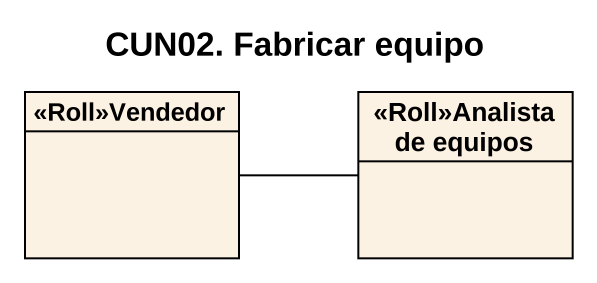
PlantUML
@startuml
title CUN02. Fabricar equipo
hide circle
hide empty members
class "<<Roll>>Vendedor" as Roll_Vendedor
class "<<Roll>>Analista de equipos" as Roll_Analista_de_equipos
Roll_Vendedor -right- Roll_Analista_de_equipos
@enduml
